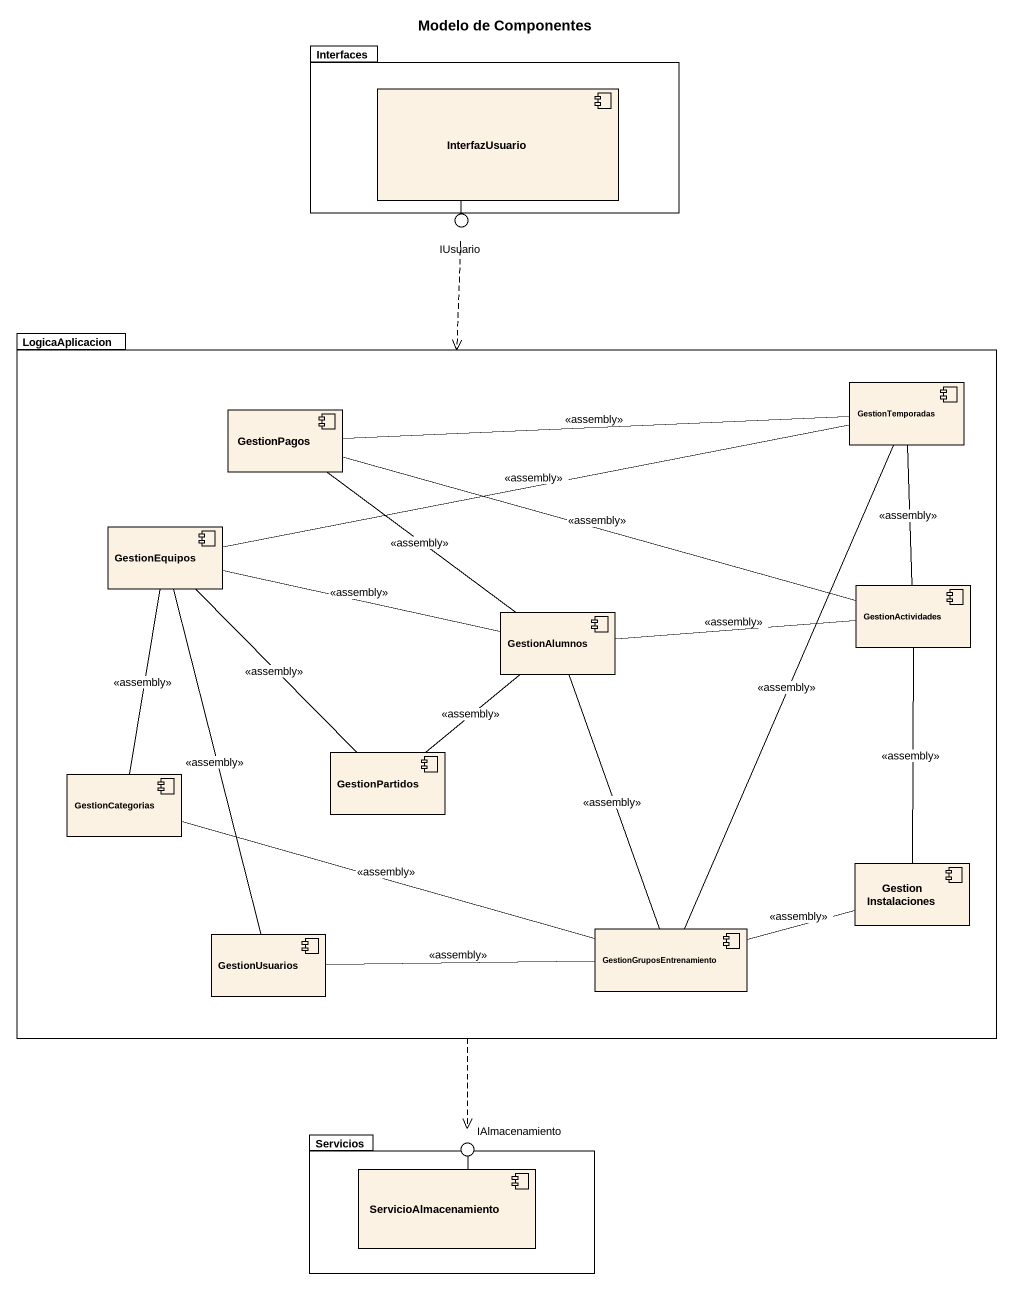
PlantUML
@startuml
title Modelo de Componentes
package Interfaces {
  component InterfazUsuario
}
() IUsuario
package LogicaAplicacion {
  component GestionTemporadas
  component GestionPagos
  component GestionEquipos
  component GestionActividades
  component GestionAlumnos
  component GestionCategorias
  component GestionPartidos
  component GestionInstalaciones
  component GestionUsuarios
  component GestionGruposEntrenamiento
}
package Servicios {
  component ServicioAlmacenamiento
}
() IAlmacenamiento
InterfazUsuario -- IUsuario
ServicioAlmacenamiento -up- IAlmacenamiento
IUsuario ..> LogicaAplicacion
LogicaAplicacion ..> IAlmacenamiento
GestionTemporadas -- GestionGruposEntrenamiento : <<assembly>>
GestionPagos -right- GestionTemporadas : <<assembly>>
GestionPagos -right- GestionActividades : <<assembly>>
GestionPagos -- GestionAlumnos : <<assembly>>
GestionEquipos -right- GestionTemporadas : <<assembly>>
GestionEquipos -right- GestionAlumnos : <<assembly>>
GestionEquipos -- GestionCategorias : <<assembly>>
GestionEquipos -- GestionUsuarios : <<assembly>>
GestionActividades -up- GestionTemporadas : <<assembly>>
GestionActividades -left- GestionAlumnos : <<assembly>>
GestionActividades -- GestionInstalaciones : <<assembly>>
GestionPartidos -up- GestionEquipos : <<assembly>>
GestionPartidos -up- GestionAlumnos : <<assembly>>
GestionGruposEntrenamiento -up- GestionAlumnos : <<assembly>>
GestionGruposEntrenamiento -left- GestionCategorias : <<assembly>>
GestionGruposEntrenamiento -right- GestionInstalaciones : <<assembly>>
GestionGruposEntrenamiento -left- GestionUsuarios : <<assembly>>
@enduml
